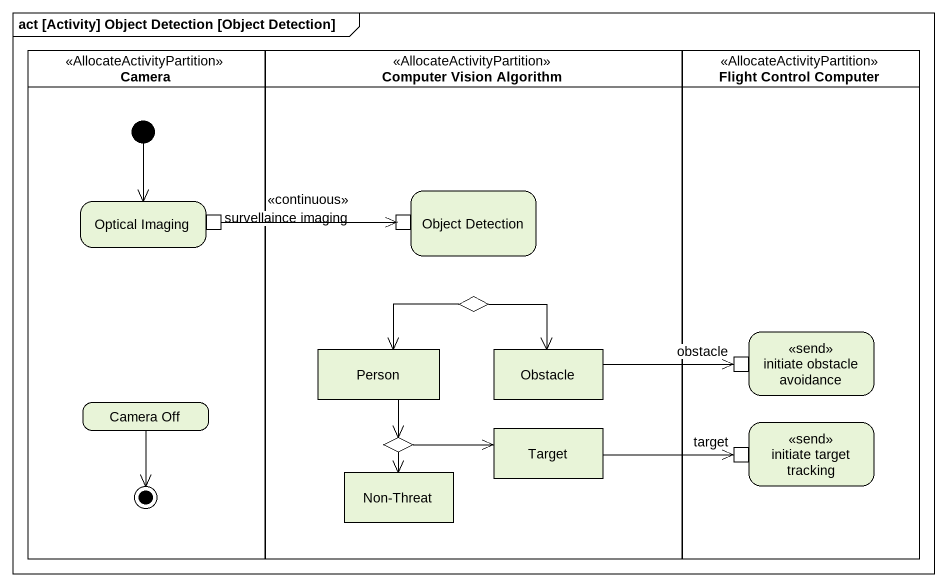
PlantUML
@startuml
mainframe act [Activity] Object Detection [Object Detection]
hide empty description
state Camera <<AllocateActivityPartition>> {
  state "Optical Imaging" as Optical_Imaging {
    state "survellaince imaging" as survellaince_imaging <<outputPin>>
  }
  state "Camera Off" as Camera_Off
  [*] --> Optical_Imaging
  Camera_Off --> [*]
}
state "Computer Vision Algorithm" as Computer_Vision_Algorithm <<AllocateActivityPartition>> {
  state "Object Detection" as Object_Detection {
    state pin1 <<inputPin>>
  }
  state choice1 <<choice>>
  state "Person" as Person_ <<object>>
  state Obstacle <<object>>
  state Target <<object>>
  state "Non-Threat" as Non_Threat <<object>>
  state choice2 <<choice>>
}
state "Flight Control Computer" as Flight_Control_Computer <<AllocateActivityPartition>> {
  state "initiate obstacle avoidance" as initiate_obstacle_avoidance <<send>> {
    state obstacle <<inputPin>>
  }
  state "initiate target tracking" as initiate_target_tracking <<send>> {
    state target <<inputPin>>
  }
}
survellaince_imaging -right-> pin1 : <<continuous>>
choice1 --> Person_
choice1 --> Obstacle
Person_ --> choice2
Obstacle -right-> obstacle
Target -right-> target
choice2 -right-> Target
choice2 --> Non_Threat
@enduml
